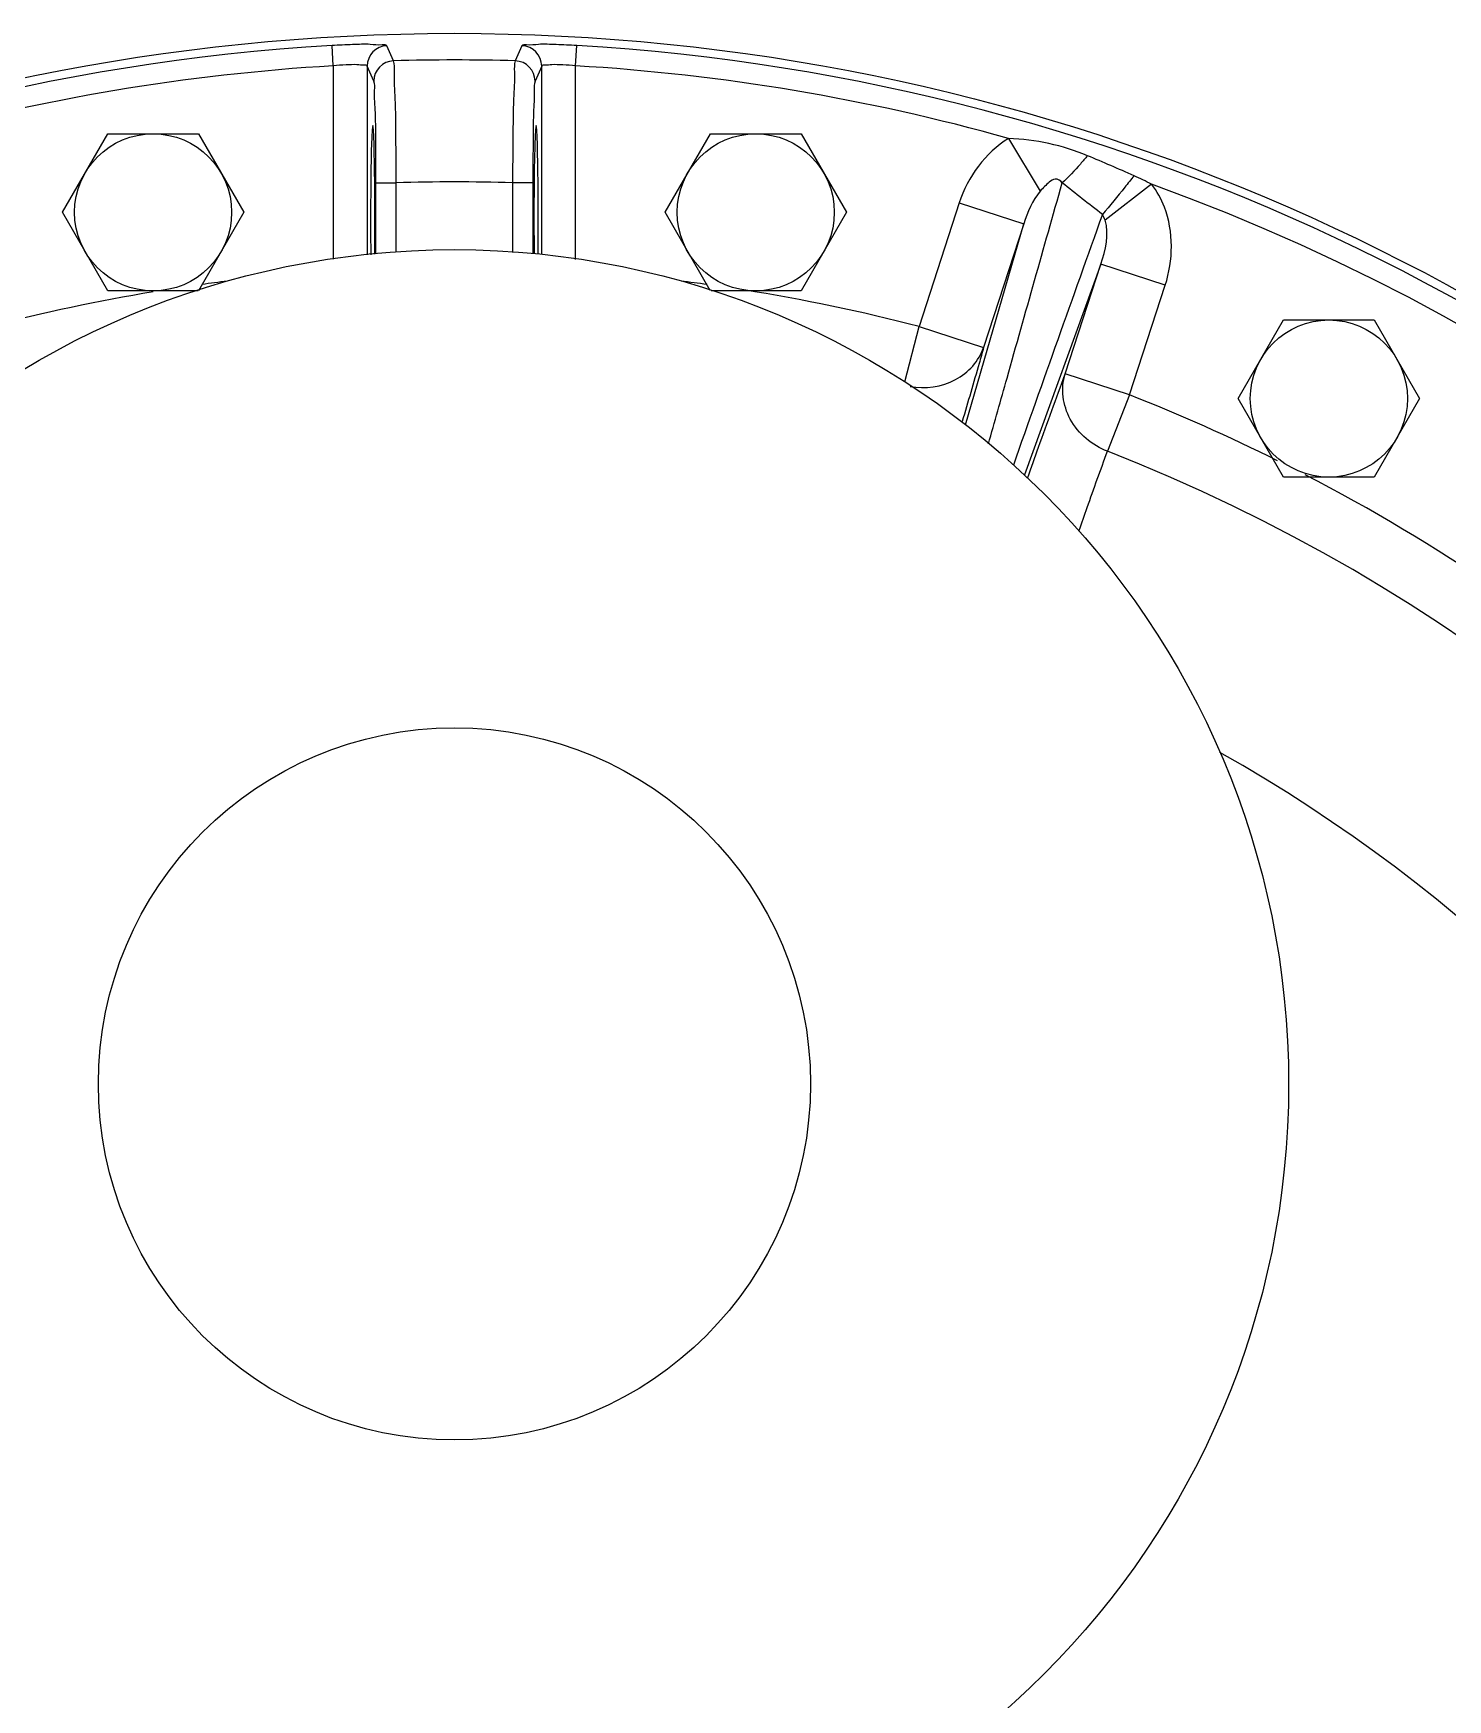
# Model space of a CAD drawing. Header units: millimetres. Extents: x 2513 to 2669, y 1505 to 1675.
# Drawn here: x 2531.1591 to 2531.3665, y 1506.2905 to 1506.5347 of the extents above; entities that cross this region are included whole.
import ezdxf

# ---------------------------------------------------------------- set-up
doc = ezdxf.new("R2010")
doc.units = ezdxf.units.MM
doc.layers.add('02___PRT_ALL_AXES', color=7, linetype='Continuous')
doc.layers.add('AXES', color=7, linetype='Continuous')

msp = doc.modelspace()

# ---------------------------------------------------------------- linework, layer by layer
at = {"linetype": 'Continuous'}
for p, q in [((2531.203094668715, 1506.529979568092), (2531.202918855036, 1506.53295301421)), ((2531.211927719197, 1506.530704291177), (2531.210949333914, 1506.532913710458)), ((2531.230760062696, 1506.532913710458), (2531.229781677412, 1506.530704291177)), ((2531.238614727895, 1506.529979568092), (2531.238790541572, 1506.53295301421)), ((2531.203094668715, 1506.529979568092), (2531.203094668715, 1506.501617734763)), ((2531.208064600929, 1506.529936658342), (2531.208064600929, 1506.502266079929)), ((2531.209034034099, 1506.52772696017), (2531.208064600929, 1506.529936658342)), ((2531.23364479568, 1506.529936658342), (2531.232675362511, 1506.52772696017)), ((2531.23364479568, 1506.502340085626), (2531.23364479568, 1506.529936658342)), ((2531.238614727895, 1506.501601767482), (2531.238614727895, 1506.529979568092)), ((2531.302091893133, 1506.519330111625), (2531.30673705964, 1506.511601748243)), ((2531.209354759365, 1506.502434385643), (2531.209354759365, 1506.512836702414)), ((2531.209354759365, 1506.512836702414), (2531.212336718694, 1506.512836702414)), ((2531.212336718694, 1506.502666578458), (2531.212336718694, 1506.512836702413)), ((2531.229372677915, 1506.512836702413), (2531.229372677915, 1506.502615398929)), ((2531.232354637244, 1506.512836702414), (2531.229372677915, 1506.512836702414)), ((2531.232354637244, 1506.512836702414), (2531.232354637244, 1506.502450990486)), ((2531.323058024636, 1506.512614699885), (2531.31623881092, 1506.507330323079)), ((2531.294865151192, 1506.509893890716), (2531.288972195079, 1506.491757236699)), ((2531.294865151192, 1506.509893890716), (2531.304318524029, 1506.506822303686)), ((2531.295798248238, 1506.477348970616), (2531.304318524029, 1506.506822303686)), ((2531.304318524029, 1506.506822303686), (2531.29842604919, 1506.488687130883)), ((2531.315611594755, 1506.500911363112), (2531.304426870133, 1506.469996241188)), ((2531.31037739263, 1506.484802145401), (2531.315611594755, 1506.500911363112)), ((2531.325064967591, 1506.497839776082), (2531.315611594755, 1506.500911363112)), ((2531.31983080103, 1506.481730667827), (2531.325064967591, 1506.497839776082)), ((2531.286863365932, 1506.483641602515), (2531.288972195079, 1506.491757236699)), ((2531.288972195079, 1506.491757236699), (2531.298425567914, 1506.488685649669)), ((2531.31983080103, 1506.481730667827), (2531.310377428194, 1506.484802254857)), ((2531.31983080103, 1506.481730667827), (2531.316596224808, 1506.473491378899))]:
    msp.add_line(p, q, dxfattribs=at)
msp.add_circle((2531.220854698305, 1506.22961334209), 0.3051281898726006, dxfattribs=at)
for centre, radius, start, end in [((2531.220854698305, 1506.22961334209), 0.3038694635426145, 93.38384039805503, 86.61615960194497), ((2531.211048080729, 1506.529931769242), 0.002983528805855801, 91.89665386284155, 179.9061095011095), ((2531.230661232541, 1506.529931780647), 0.002983567127038182, 0.09367025609988465, 88.10173975652819), ((2531.220854698305, 1506.22961334209), 0.3008908246750705, 93.38384039805503, 105.6636256904943), ((2531.212017605092, 1506.527722070476), 0.002983574999946244, 91.72640599547373, 179.9060995858268), ((2531.220854698305, 1506.22961334209), 0.3012232570338085, 88.30174757422608, 91.69825242577392), ((2531.229691791598, 1506.527722069933), 0.002983574920307432, 0.09391085707532337, 88.27359585797831), ((2531.220854698305, 1506.22961334209), 0.3008908246750705, 74.33637450388628, 86.61615960194497), ((2531.135823328222, 1506.094165244778), 0.4585309502599117, 66.25220449210349, 67.17866203776894), ((2531.220854698305, 1506.22961334209), 0.2833514210476484, 88.27734120372685, 91.72265879627317), ((2531.220854698305, 1506.22961334209), 0.3008908246750705, 289.8567404013344, 70.14326268930122), ((2540.502096143703, 1503.222644982631), 9.756124912219978, 160.3199679840131, 160.5489481673978), ((2531.220854698305, 1506.22961334209), 0.2708494320604199, 99.38059471675496, 104.5660440664678), ((2531.220854698305, 1506.22961334209), 0.2708494320604199, 97.06411419076048, 97.85756043650123), ((2531.220854698305, 1506.22961334209), 0.2708494320604199, 82.14245876159933, 82.95351793699227), ((2531.220854698305, 1506.22961334209), 0.2708494320604199, 75.43395593353225, 80.98476555950575), ((2531.220854698305, 1506.22961334209), 0.2708494320604199, 63.54064790406832, 68.5660440607767), ((2531.220854698305, 1506.22961334209), 0.2619979708688713, 291.4339559392232, 68.5660440607767), ((2531.220854698305, 1506.22961334209), 0.2708494320604199, 48.74780217844628, 62.58297592579211), ((2531.220854698305, 1506.22961334209), 0.2290659867502957, 299.3330404448685, 60.67357422628584)]:
    msp.add_arc(centre, radius, start, end, dxfattribs=at)
for centre, start_param, end_param in [((2531.208881667147, 1506.50739810864), -1.9434072392, 1.9494539136), ((2531.232827729463, 1506.50739810864), -1.943527662, 1.940968507)]:
    msp.add_ellipse(centre, major_axis=(0, 0.0138199686871887), ratio=0.0226931746, start_param=start_param, end_param=end_param, dxfattribs=at)
for points, knots in [([(2531.210949333914, 1506.532913710458), (2531.210858720625, 1506.533122014488), (2531.209768967958, 1506.532948387928), (2531.208330245589, 1506.533206756149), (2531.205758086297, 1506.533066086926), (2531.203924154099, 1506.533012559362), (2531.202918855036, 1506.53295301421)], [0, 0, 0, 0, 0.084674206, 0.3036506963, 0.6246154202, 1, 1, 1, 1]), ([(2531.238790541573, 1506.53295301421), (2531.237785242551, 1506.533012559775), (2531.235951310272, 1506.533066086733), (2531.23337915125, 1506.533206756094), (2531.231940428435, 1506.532948388094), (2531.230850676217, 1506.53312201444), (2531.230760062696, 1506.532913710458)], [0, 0, 0, 0, 0.3753845736, 0.6963492981999999, 0.9153257759000001, 1, 1, 1, 1]), ([(2531.208064600929, 1506.529936658342), (2531.208026877942, 1506.530075263077), (2531.207334685354, 1506.530056476523), (2531.206455582249, 1506.530183998472), (2531.204853768095, 1506.530109592361), (2531.203718344343, 1506.530038498883), (2531.203094668715, 1506.529979568092)], [0, 0, 0, 0, 0.08621672650000001, 0.3037022306, 0.6240019291, 1, 1, 1, 1]), ([(2531.212336718694, 1506.512836702414), (2531.212325649439, 1506.515046985248), (2531.212266062131, 1506.519146598962), (2531.212271522244, 1506.524589527543), (2531.211979289715, 1506.528284069943), (2531.212116585677, 1506.530197963343), (2531.211927719197, 1506.530704291177)], [0, 0, 0, 0, 0.3709400985, 0.6892087979000001, 0.9093076861, 1, 1, 1, 1]), ([(2531.229781677412, 1506.530704291177), (2531.229592809433, 1506.530197964695), (2531.229730108707, 1506.528284074803), (2531.229437873543, 1506.524589538472), (2531.229443335084, 1506.519146608581), (2531.229383747203, 1506.515046990281), (2531.229372677915, 1506.512836702414)], [0, 0, 0, 0, 0.0906921893, 0.3107904028, 0.6290590569, 1, 1, 1, 1]), ([(2531.238614727895, 1506.529979568092), (2531.237991052283, 1506.530038499058), (2531.236855628466, 1506.530109592248), (2531.23525381446, 1506.530183998435), (2531.234374711073, 1506.53005647664), (2531.233682518805, 1506.530075263043), (2531.23364479568, 1506.529936658342)], [0, 0, 0, 0, 0.3759980704999999, 0.6962977683, 0.9137832716, 1, 1, 1, 1]), ([(2531.209354759365, 1506.512836702414), (2531.209354759788, 1506.514678705974), (2531.209316462398, 1506.518093323517), (2531.209344039941, 1506.522636699185), (2531.209078290191, 1506.525701048787), (2531.209214944462, 1506.527314273022), (2531.209034034099, 1506.52772696017)], [0, 0, 0, 0, 0.3709192449, 0.6891748543999999, 0.9092641539, 1, 1, 1, 1]), ([(2531.232675362511, 1506.52772696017), (2531.232494449481, 1506.527314274826), (2531.232631109539, 1506.525701052011), (2531.232365355093, 1506.522636708698), (2531.232392935046, 1506.518093331357), (2531.232354636798, 1506.514678710158), (2531.232354637244, 1506.512836702414)], [0, 0, 0, 0, 0.09073572880000001, 0.3108243439, 0.6290799127000001, 1, 1, 1, 1]), ([(2531.313668083992, 1506.516800058066), (2531.313322325389, 1506.516391429371), (2531.312132872798, 1506.515018729777), (2531.310900430986, 1506.513675903715), (2531.309950522455, 1506.51281524122)], [0, 0, 0, 0, 0.2945796767, 1, 1, 1, 1]), ([(2531.320479001546, 1506.513870989854), (2531.320032931095, 1506.51330371541), (2531.31851314784, 1506.511389574348), (2531.316976794186, 1506.509487098456), (2531.31584638805, 1506.508187251201)], [0, 0, 0, 0, 0.2952415639, 1, 1, 1, 1]), ([(2531.299134512411, 1506.474542095993), (2531.300042405251, 1506.477766586738), (2531.303639184035, 1506.490526677009), (2531.307248536941, 1506.503283220343), (2531.309950390506, 1506.51281515287)], [0, 0, 0, 0, 0.252680445, 1, 1, 1, 1]), ([(2531.309950522455, 1506.51281524122), (2531.309765463963, 1506.513160534236), (2531.308934111894, 1506.513603303565), (2531.307781531681, 1506.512736242209), (2531.307142995745, 1506.512078165246), (2531.306737048353, 1506.51160176702)], [0, 0, 0, 0, 0.2928173934, 0.5321751467, 1, 1, 1, 1]), ([(2531.325064967591, 1506.497839776082), (2531.326239561839, 1506.501455410671), (2531.326340634946, 1506.507087402266), (2531.32384660525, 1506.511597246859), (2531.323058096488, 1506.512614589524)], [0, 0, 0, 0, 0.7470631084, 1, 1, 1, 1]), ([(2531.28766155091, 1506.482990194499), (2531.289873292516, 1506.482603544317), (2531.294535847995, 1506.48313619606), (2531.297759444192, 1506.486713597744), (2531.298425567914, 1506.488685649668)], [0, 0, 0, 0, 0.5189247956, 1, 1, 1, 1]), ([(2531.29842604919, 1506.488687130883), (2531.298211649118, 1506.487911871439), (2531.297195696819, 1506.484291867837), (2531.296137870674, 1506.480683744973), (2531.295295577635, 1506.477850831539)], [0, 0, 0, 0, 0.213934639, 1, 1, 1, 1]), ([(2531.304937575084, 1506.469622233306), (2531.30545486034, 1506.471107443014), (2531.307232689232, 1506.476179972127), (2531.309043216556, 1506.48124149755), (2531.31037739263, 1506.484802145401)], [0, 0, 0, 0, 0.2925919052, 1, 1, 1, 1]), ([(2531.316596224808, 1506.473491378899), (2531.314348191842, 1506.474336581774), (2531.310410515733, 1506.477533925287), (2531.309718534602, 1506.482683074075), (2531.310377428194, 1506.484802254857)], [0, 0, 0, 0, 0.5197385885, 1, 1, 1, 1]), ([(2531.312453490009, 1506.461846578138), (2531.31284281768, 1506.462975633416), (2531.314194223639, 1506.466867609665), (2531.315574418979, 1506.470749942617), (2531.31659623036, 1506.473491376728)], [0, 0, 0, 0, 0.2898798095, 1, 1, 1, 1])]:
    msp.add_open_spline(points, degree=3, knots=knots, dxfattribs=at)
for points in [[(2531.302092008287, 1506.519330195975), (2531.298696110086, 1506.517289439061), (2531.296089511789, 1506.513661881495), (2531.294865151192, 1506.509893890716)], [(2531.313668627995, 1506.516801828257), (2531.310025016009, 1506.518326799372), (2531.306038966996, 1506.519181608669), (2531.302091893133, 1506.519330111625)], [(2531.323058024843, 1506.512614699716), (2531.322214215465, 1506.513064576152), (2531.321354568963, 1506.513486562454), (2531.320479002346, 1506.51387099213)], [(2531.30673705964, 1506.511601748243), (2531.305579912988, 1506.510241943755), (2531.304841166532, 1506.508529613068), (2531.30431846348, 1506.506822323362)], [(2531.315846314911, 1506.508187157956), (2531.313877015355, 1506.50972472439), (2531.311905273127, 1506.51125929773), (2531.309950390506, 1506.51281515287)], [(2531.315611629911, 1506.500911351691), (2531.316310816154, 1506.502944319186), (2531.316896225072, 1506.505283458247), (2531.316238794358, 1506.507330310244)], [(2531.31623881092, 1506.507330323079), (2531.316142596323, 1506.50762938041), (2531.316023362831, 1506.507927650611), (2531.315846329027, 1506.508187172419)]]:
    msp.add_open_spline(points, degree=3, dxfattribs=at)
at = {"layer": '02___PRT_ALL_AXES', "linetype": 'Continuous'}
for p, q in [((2531.16338511606, 1506.508501790355), (2531.170034111787, 1506.520018188772)), ((2531.170034111787, 1506.520018188772), (2531.18333210324, 1506.520018188772)), ((2531.18333210324, 1506.520018188772), (2531.189981098966, 1506.508501790355)), ((2531.251728297643, 1506.508501790355), (2531.258377293369, 1506.520018188772)), ((2531.258377293369, 1506.520018188772), (2531.271675284822, 1506.520018188772)), ((2531.271675284822, 1506.520018188772), (2531.278324280549, 1506.508501790355)), ((2531.170034111787, 1506.496985391938), (2531.16338511606, 1506.508501790355)), ((2531.189981098966, 1506.508501790355), (2531.183338551295, 1506.496996560297)), ((2531.258352228536, 1506.497028805503), (2531.251728297643, 1506.508501790355)), ((2531.278324280549, 1506.508501790355), (2531.271675284822, 1506.496985391938)), ((2531.183304220824, 1506.496985391938), (2531.170034111787, 1506.496985391938)), ((2531.271675284822, 1506.496985391938), (2531.258478038676, 1506.496985391938)), ((2531.335747656158, 1506.481202245908), (2531.342396651884, 1506.492718644326)), ((2531.342396651884, 1506.492718644326), (2531.355694643337, 1506.492718644326)), ((2531.355694643337, 1506.492718644326), (2531.362343639063, 1506.481202245908)), ((2531.342396651884, 1506.469685847492), (2531.335747656158, 1506.481202245908)), ((2531.362343639063, 1506.481202245908), (2531.355694643337, 1506.469685847492)), ((2531.355694643337, 1506.469685847492), (2531.342396651884, 1506.469685847492))]:
    msp.add_line(p, q, dxfattribs=at)
for centre in [(2531.176683107513, 1506.508501790355), (2531.265026289096, 1506.508501790355), (2531.349045647611, 1506.481202245908)]:
    msp.add_circle(centre, 0.01151639841724371, dxfattribs=at)
at = {"layer": 'AXES', "linetype": 'Continuous'}
for radius in [0.122291809246346, 0.05219772345880624]:
    msp.add_circle((2531.220854698305, 1506.380738179533), radius, dxfattribs=at)

doc.saveas('drawing.dxf')
